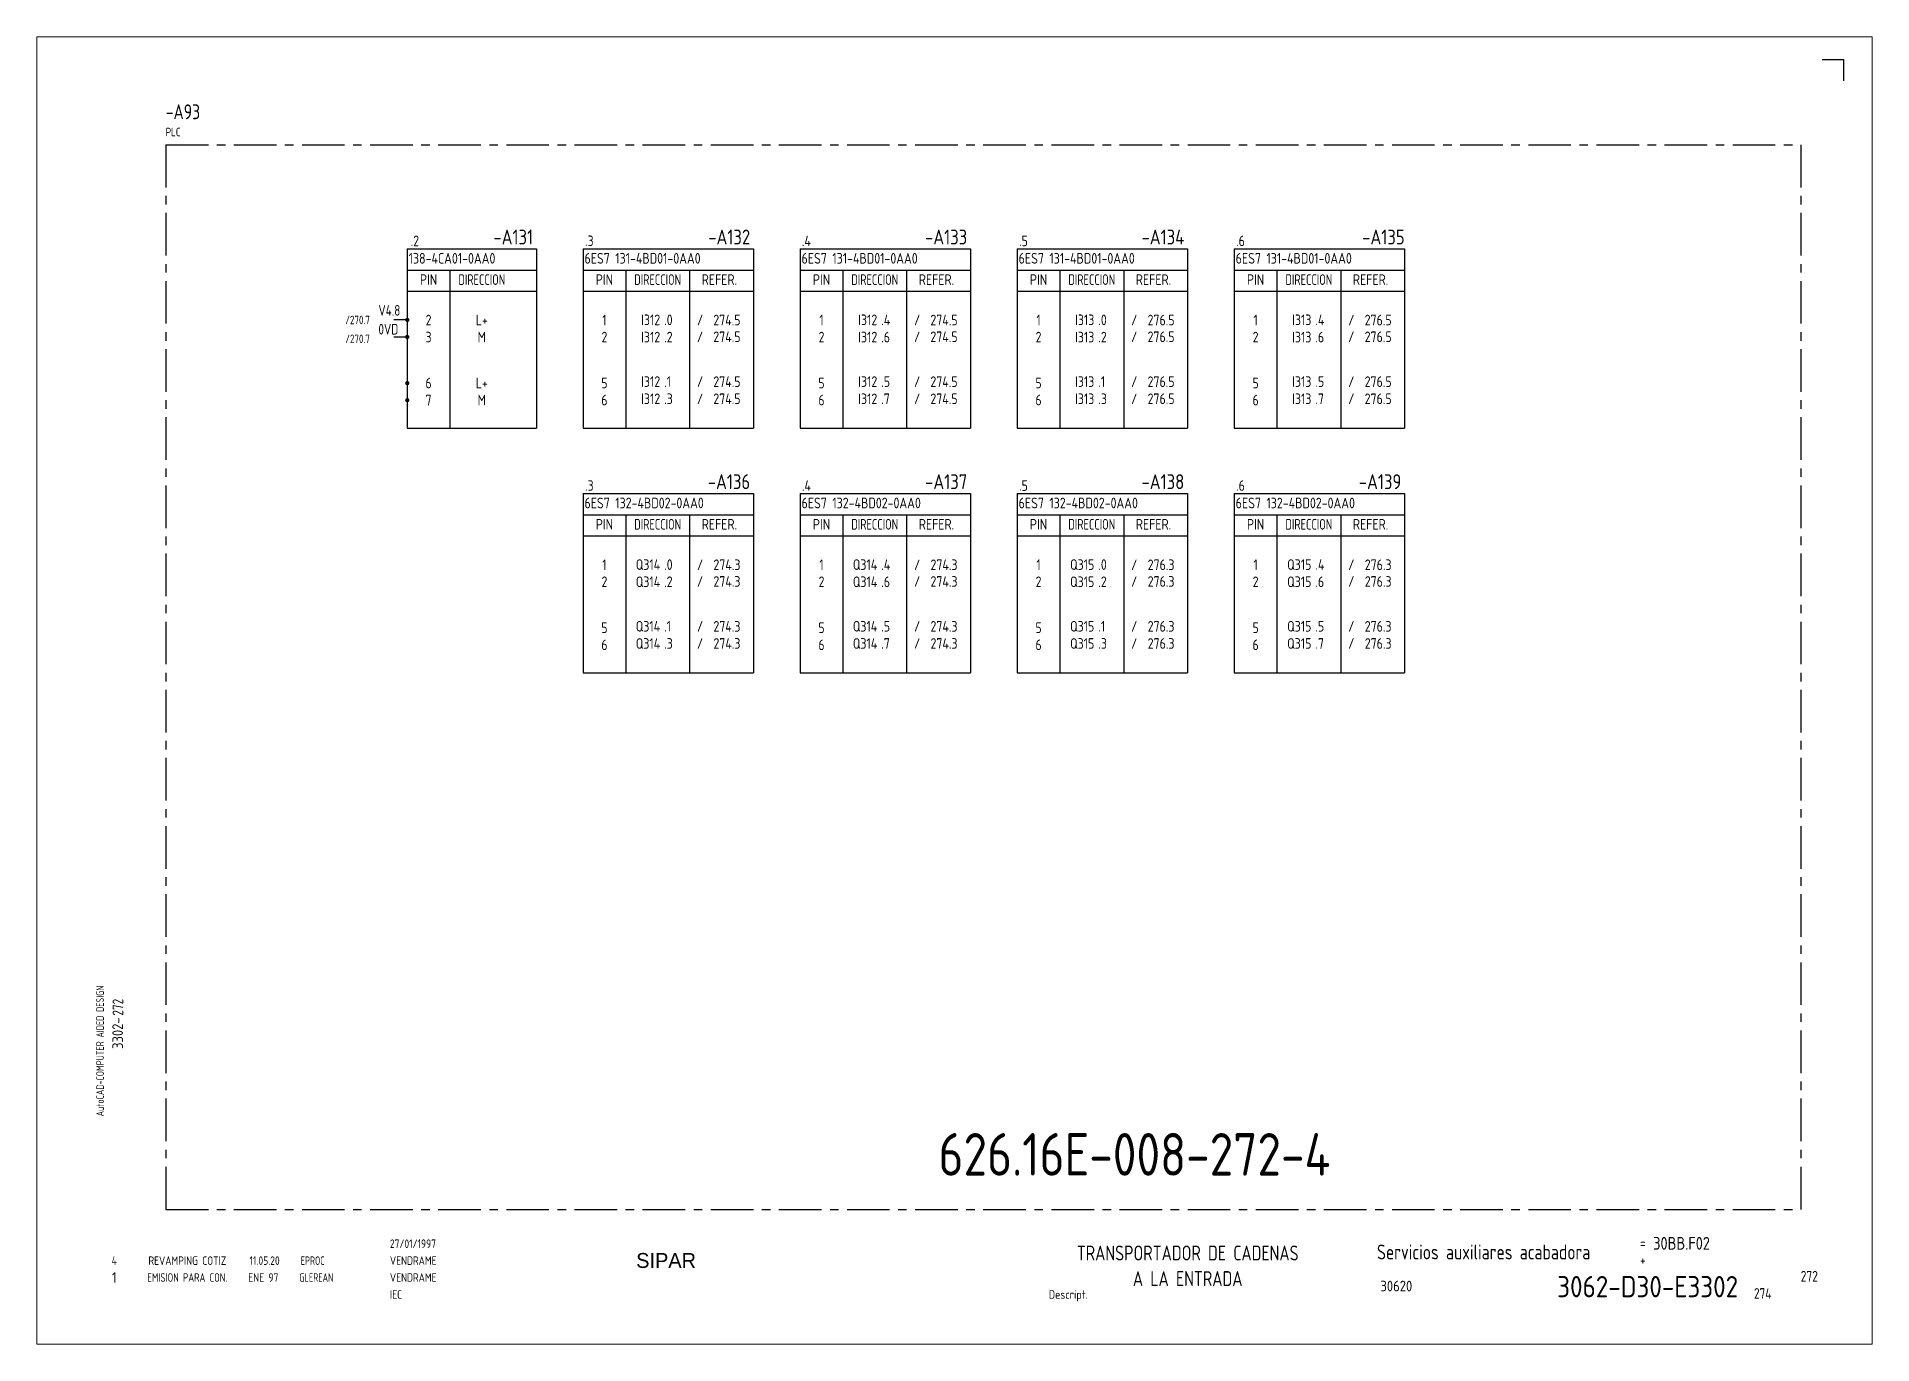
# Paper-space layout 'Presentación1' of a CAD drawing. Extents: x -4 to 427, y -5 to 303.
# The model-space entities are those that its viewports show. They can reach past a viewport. Long polylines and large blocks are cut down to what shows.
import ezdxf
from ezdxf.enums import TextEntityAlignment as Align

# ---------------------------------------------------------------- set-up
doc = ezdxf.new("R2010")
doc.units = 0
doc.header["$LTSCALE"] = 8
doc.header["$MEASUREMENT"] = 0
doc.linetypes.add('CENTER', pattern=[2, 1.25, -0.25, 0.25, -0.25])
doc.layers.get('0').update_dxf_attribs({"linetype": 'CONTINUOUS'})
doc.layers.add('CART', color=7, linetype='CONTINUOUS')
doc.styles.add('DIN', font='DIN', dxfattribs={"width": 0.85})
doc.styles.add('UNIV', font='UNIV')

# ---------------------------------------------------------------- blocks, each defined once
blk = doc.blocks.new('WB-FG100')
at = {"layer": 'CART', "color": 1}
for p, q in [((415, 297), (420, 297)), ((420, 297), (420, 292))]:
    blk.add_line(p, q, dxfattribs=at)
at = {"layer": 'CART', "color": 1, "style": 'DIN', "width": 0.8}
blk.add_text('AutoCAD-COMPUTER AIDED DESIGN', height=1.8, rotation=90, dxfattribs=at).set_placement((11.47, 48.84))
at = {"layer": 'CART', "color": 3, "style": 'DIN', "width": 0.8}
for s, p in [('=', (372.24, 17.91)), ('+', (372.24, 13.87))]:
    blk.add_text(s, height=2.5, dxfattribs=at).set_placement(p)
at = {"layer": 'CART', "color": 7, "style": 'DIN', "width": 0.9}
blk.add_attdef('FILE', text='', height=2.5, rotation=90, dxfattribs=at).set_placement((15.95, 68.38), align=Align.CENTER)
for tag, p in [('MOD-3', (13.92, 19)), ('MOD-2', (13.92, 15)), ('MOD-1', (13.92, 11)), ('NR.COMMESSA', (315, 9))]:
    blk.add_attdef(tag, text='', height=2.5, dxfattribs=at).set_placement(p, align=Align.MIDDLE)
at = {"layer": 'CART', "color": 7, "style": 'DIN'}
for tag, width, p in [('REV-3', 0.9, (21.66, 19)), ('DATA-3', 0.9, (45.37, 19)), ('NOME-3', 0.9, (57.37, 19)), ('REV-2', 0.9, (21.66, 15)), ('DATA-2', 0.9, (45.37, 15)), ('NOME-2', 0.9, (57.37, 15)), ('REV-1', 0.9, (21.66, 11)), ('DATA-1', 0.9, (45.37, 11)), ('NOME-1', 0.7, (57.37, 11))]:
    blk.add_attdef(tag, text='', height=2, dxfattribs=dict(at, width=width)).set_placement(p, align=Align.MIDDLE_LEFT)
at = {"layer": 'CART', "color": 7, "style": 'DIN', "width": 0.9}
for tag, p, height in [('DATA', (78.64, 17.94), 2), ('ESECUTORE', (78.64, 13.97), 2), ('CONTROLLORE', (78.64, 9.99), 2), ('NORMA', (78.64, 6.01), 2), ('SEGUE', (398.93, 5.65), 2.8)]:
    blk.add_attdef(tag, p, '', height=height, dxfattribs=at)
at = {"layer": 'CART', "color": 2, "style": 'DIN', "width": 0.9}
for tag, p in [('TITOLO-1/3', (266.5, 18.23)), ('TITOLO-1/2', (266.5, 15.73)), ('TITOLO-2/3', (266.5, 13.18)), ('TITOLO-3/3', (266.5, 8.13)), ('TITOLO-2/2', (266.5, 10.68))]:
    blk.add_attdef(tag, text='', height=3.5, dxfattribs=at).set_placement(p, align=Align.MIDDLE)
at = {"layer": 'CART', "color": 3, "style": 'DIN', "width": 0.9}
blk.add_attdef('ASSIEME', text='', height=3.5, dxfattribs=at).set_placement((334, 17), align=Align.MIDDLE)
at = {"layer": 'CART', "color": 3, "style": 'DIN', "width": 0.85}
for tag, p in [('=', (375.33, 16.63)), ('+', (375.33, 12.76))]:
    blk.add_attdef(tag, text='', height=3, dxfattribs=at).set_placement(p, align=Align.BOTTOM_LEFT)
at = {"layer": 'CART', "color": 2, "style": 'DIN', "width": 0.9}
blk.add_attdef('DISEGNO', text='', height=5, dxfattribs=at).set_placement((395.27, 6.35), align=Align.RIGHT)
at = {"layer": 'CART', "color": 3, "style": 'DIN', "width": 0.9}
blk.add_attdef('FOGLIO', text='', height=2.8, dxfattribs=at).set_placement((414.2, 9.56), align=Align.RIGHT)
at = {"layer": 'CART', "color": 1, "style": 'DIN', "width": 0.9}
blk.add_attdef('TIPOLOGIA', (233.37, 6), '', height=2, dxfattribs=at)

msp = doc.modelspace()

# ---------------------------------------------------------------- linework, layer by layer
at = {"color": 3, "linetype": 'CENTER'}
for p, q in [((591, 277), (975, 277)), ((591, 277), (591, 27)), ((975, 277), (975, 27)), ((591, 27), (975, 27))]:
    msp.add_line(p, q, dxfattribs=at)
at = {"color": 3}
for p, q in [((647.72, 252.59), (647.72, 210.46)), ((647.72, 252.59), (678.04, 252.59)), ((678.04, 252.59), (678.04, 210.46)), ((689.02, 252.59), (729.02, 252.59)), ((689.02, 252.59), (689.02, 210.46)), ((729.02, 252.59), (729.02, 210.46)), ((740, 252.59), (740, 210.46)), ((740, 252.59), (780, 252.59)), ((780, 252.59), (780, 210.46)), ((790.97, 252.59), (830.97, 252.59)), ((790.97, 252.59), (790.97, 210.46)), ((830.97, 252.59), (830.97, 210.46)), ((841.95, 252.59), (881.95, 252.59)), ((841.95, 252.59), (841.95, 210.46)), ((881.95, 252.59), (881.95, 210.46)), ((647.72, 247.59), (678.04, 247.59)), ((657.72, 247.59), (657.72, 210.46)), ((689.02, 247.59), (729.02, 247.59)), ((699.02, 247.59), (699.02, 210.46)), ((714.02, 247.59), (714.02, 210.46)), ((740, 247.59), (780, 247.59)), ((750, 247.59), (750, 210.46)), ((765, 247.59), (765, 210.46)), ((790.97, 247.59), (830.97, 247.59)), ((800.97, 247.59), (800.97, 210.46)), ((815.97, 247.59), (815.97, 210.46)), ((841.95, 247.59), (881.95, 247.59)), ((851.95, 247.59), (851.95, 210.46)), ((866.95, 247.59), (866.95, 210.46)), ((647.72, 242.59), (678.04, 242.59)), ((689.02, 242.59), (729.02, 242.59)), ((740, 242.59), (780, 242.59)), ((790.97, 242.59), (830.97, 242.59)), ((841.95, 242.59), (881.95, 242.59)), ((647.72, 210.46), (678.04, 210.46)), ((689.02, 210.46), (729.02, 210.46)), ((740, 210.46), (780, 210.46)), ((790.97, 210.46), (830.97, 210.46)), ((841.95, 210.46), (881.95, 210.46)), ((689.02, 195.13), (689.02, 153)), ((689.02, 195.13), (729.02, 195.13)), ((729.02, 195.13), (729.02, 153)), ((740, 195.13), (780, 195.13)), ((740, 195.13), (740, 153)), ((780, 195.13), (780, 153)), ((790.97, 195.13), (830.97, 195.13)), ((790.97, 195.13), (790.97, 153)), ((830.97, 195.13), (830.97, 153)), ((841.95, 195.13), (881.95, 195.13)), ((841.95, 195.13), (841.95, 153)), ((881.95, 195.13), (881.95, 153)), ((689.02, 190.13), (729.02, 190.13)), ((699.02, 190.13), (699.02, 153)), ((714.02, 190.13), (714.02, 153)), ((740, 190.13), (780, 190.13)), ((750, 190.13), (750, 153)), ((765, 190.13), (765, 153)), ((790.97, 190.13), (830.97, 190.13)), ((800.97, 190.13), (800.97, 153)), ((815.97, 190.13), (815.97, 153)), ((841.95, 190.13), (881.95, 190.13)), ((851.95, 190.13), (851.95, 153)), ((866.95, 190.13), (866.95, 153)), ((689.02, 185.13), (729.02, 185.13)), ((740, 185.13), (780, 185.13)), ((790.97, 185.13), (830.97, 185.13)), ((841.95, 185.13), (881.95, 185.13)), ((689.02, 153), (729.02, 153)), ((740, 153), (780, 153)), ((790.97, 153), (830.97, 153)), ((841.95, 153), (881.95, 153))]:
    msp.add_line(p, q, dxfattribs=at)
for p, q in [((647.72, 235.87), (644.6, 235.87)), ((644.6, 231.87), (647.72, 231.87))]:
    msp.add_line(p, q)
at = {"linetype": 'Continuous', "const_width": 0.5}
for points in [[(647.47, 235.87, 1), (647.97, 235.87, 1)], [(647.47, 231.87, 1), (647.97, 231.87, 1)], [(647.47, 221.03, 1), (647.97, 221.03, 1)], [(647.47, 217.03, 1), (647.97, 217.03, 1)]]:
    msp.add_lwpolyline(points, format="xyb", close=True, dxfattribs=at)

# ---------------------------------------------------------------- block references
at = {"layer": 'CART'}
ref = msp.add_blockref('WB-FG100', (565, 0), dxfattribs=at)
ref.add_attrib('TIPOLOGIA', 'Descript.', (798.37, 6), dxfattribs={"color": 1, "height": 2, "style": 'DIN', "width": 0.9})
ref.add_attrib('ASSIEME', 'Servicios auxiliares acabadora', dxfattribs={"color": 3, "height": 3.5, "style": 'DIN', "width": 0.8}).set_placement((900.5, 17), align=Align.MIDDLE)
ref.add_attrib('=', '30BB.F02', dxfattribs={"color": 3, "height": 3, "style": 'DIN', "width": 0.85}).set_placement((940.33, 16.63), align=Align.BOTTOM_LEFT)
ref.add_attrib('NR.COMMESSA', '30620', dxfattribs={"color": 7, "height": 2.5, "style": 'DIN', "width": 0.9}).set_placement((880, 9), align=Align.MIDDLE)
ref.add_attrib('DISEGNO', '3062-D30-E3302', dxfattribs={"color": 2, "height": 5, "style": 'DIN', "width": 0.9}).set_placement((960.27, 6.35), align=Align.RIGHT)
ref.add_attrib('DATA', '27/01/1997', (643.64, 17.94), dxfattribs={"color": 7, "height": 2, "style": 'DIN', "width": 0.85})
ref.add_attrib('ESECUTORE', 'VENDRAME', (643.64, 13.97), dxfattribs={"color": 7, "height": 2, "style": 'DIN', "width": 0.85})
ref.add_attrib('CONTROLLORE', 'VENDRAME', (643.64, 9.99), dxfattribs={"color": 7, "height": 2, "style": 'DIN', "width": 0.85})
ref.add_attrib('NORMA', 'IEC', (643.64, 6.01), dxfattribs={"color": 7, "height": 2, "style": 'DIN', "width": 0.85})
ref.add_attrib('MOD-1', '1', dxfattribs={"color": 7, "height": 2.5, "style": 'DIN', "width": 0.9}).set_placement((578.92, 11), align=Align.MIDDLE)
ref.add_attrib('REV-1', 'EMISION PARA CON.', dxfattribs={"color": 7, "height": 2, "style": 'DIN', "width": 0.8}).set_placement((586.66, 11), align=Align.MIDDLE_LEFT)
ref.add_attrib('DATA-1', 'ENE 97', dxfattribs={"color": 7, "height": 2, "style": 'DIN', "width": 0.85}).set_placement((610.37, 11), align=Align.MIDDLE_LEFT)
ref.add_attrib('NOME-1', 'GLEREAN', dxfattribs={"color": 7, "height": 2, "style": 'DIN', "width": 0.7}).set_placement((622.37, 11), align=Align.MIDDLE_LEFT)
ref.add_attrib('FILE', '3302-', dxfattribs={"color": 7, "height": 2.5, "rotation": 90, "style": 'DIN', "width": 0.9}).set_placement((580.95, 68.38), align=Align.CENTER)

# ---------------------------------------------------------------- texts
at = {"color": 3, "style": 'DIN', "width": 0.8}
msp.add_text('-A93', height=3.5, dxfattribs=at).set_placement((591, 283))
at = {"style": 'DIN'}
for s, height, width, p in [('PLC', 2, 0.8, (591, 279)), ('138-4CA01-0AA0', 2.5, 0.85, (648.05, 249.09)), ('6ES7 131-4BD01-0AA0', 2.5, 0.85, (689.34, 249.09)), ('6ES7 131-4BD01-0AA0', 2.5, 0.85, (740.32, 249.09)), ('6ES7 131-4BD01-0AA0', 2.5, 0.85, (791.3, 249.09)), ('6ES7 131-4BD01-0AA0', 2.5, 0.85, (842.27, 249.09)), ('V4.8', 2.5, 0.8, (640.94, 236.87)), ('.0', 2.5, 0.85, (708.05, 234.64)), ('.4', 2.5, 0.85, (759.03, 234.64)), ('.0', 2.5, 0.85, (810.01, 234.64)), ('.4', 2.5, 0.85, (860.99, 234.64)), ('0VD', 2.5, 0.8, (640.94, 232.43)), ('.2', 2.5, 0.85, (708.05, 230.59)), ('.6', 2.5, 0.85, (759.03, 230.59)), ('.2', 2.5, 0.85, (810.01, 230.59)), ('.6', 2.5, 0.85, (860.99, 230.59)), ('.1', 2.5, 0.85, (708.05, 220.14)), ('.5', 2.5, 0.85, (759.03, 220.14)), ('.1', 2.5, 0.85, (810.01, 220.14)), ('.5', 2.5, 0.85, (860.99, 220.14)), ('.3', 2.5, 0.85, (708.05, 216.1)), ('.7', 2.5, 0.85, (759.03, 216.1)), ('.3', 2.5, 0.85, (810.01, 216.1)), ('.7', 2.5, 0.85, (860.99, 216.1)), ('6ES7 132-4BD02-0AA0', 2.5, 0.85, (689.34, 191.63)), ('6ES7 132-4BD02-0AA0', 2.5, 0.85, (740.32, 191.63)), ('6ES7 132-4BD02-0AA0', 2.5, 0.85, (791.3, 191.63)), ('6ES7 132-4BD02-0AA0', 2.5, 0.85, (842.27, 191.63)), ('.0', 2.5, 0.85, (708.05, 177.17)), ('.4', 2.5, 0.85, (759.03, 177.17)), ('.0', 2.5, 0.85, (810.01, 177.17)), ('.4', 2.5, 0.85, (860.99, 177.17)), ('.2', 2.5, 0.85, (708.05, 173.13)), ('.6', 2.5, 0.85, (759.03, 173.13)), ('.2', 2.5, 0.85, (810.01, 173.13)), ('.6', 2.5, 0.85, (860.99, 173.13)), ('.1', 2.5, 0.85, (708.05, 162.68)), ('.5', 2.5, 0.85, (759.03, 162.68)), ('.1', 2.5, 0.85, (810.01, 162.68)), ('.5', 2.5, 0.85, (860.99, 162.68)), ('.3', 2.5, 0.85, (708.05, 158.64)), ('.7', 2.5, 0.85, (759.03, 158.64)), ('.3', 2.5, 0.85, (810.01, 158.64)), ('.7', 2.5, 0.85, (860.99, 158.64)), ('274', 2.5, 0.8, (964, 6))]:
    msp.add_text(s, height=height, dxfattribs=dict(at, width=width)).set_placement(p)
at = {"style": 'DIN', "width": 0.85}
for s, p in [('.2', (649.51, 253.19)), ('.3', (690.47, 253.19)), ('.4', (741.45, 253.19)), ('.5', (792.43, 253.19)), ('.6', (843.4, 253.19)), ('PIN', (652.72, 244.09)), ('PIN', (694.02, 244.09)), ('REFER.', (721.02, 244.09)), ('PIN', (745, 244.09)), ('REFER.', (772, 244.09)), ('PIN', (795.97, 244.09)), ('REFER.', (822.97, 244.09)), ('PIN', (846.95, 244.09)), ('REFER.', (873.95, 244.09)), ('3', (652.72, 230.59)), ('2', (652.72, 234.59)), ('L+', (665.22, 234.59)), ('M', (665.22, 230.59)), ('2', (694.02, 230.59)), ('1', (694.02, 234.59)), ('/', (716.48, 234.59)), ('/', (716.48, 230.66)), ('274.5', (722.79, 234.59)), ('274.5', (722.79, 230.66)), ('2', (745, 230.59)), ('1', (745, 234.59)), ('/', (767.46, 234.59)), ('/', (767.46, 230.66)), ('274.5', (773.77, 234.59)), ('274.5', (773.77, 230.66)), ('2', (795.97, 230.59)), ('1', (795.97, 234.59)), ('/', (818.44, 234.59)), ('/', (818.44, 230.66)), ('276.5', (824.75, 234.59)), ('276.5', (824.75, 230.66)), ('2', (846.95, 230.59)), ('1', (846.95, 234.59)), ('/', (869.42, 234.59)), ('/', (869.42, 230.66)), ('276.5', (875.73, 234.59)), ('276.5', (875.73, 230.66)), ('6', (652.72, 219.8)), ('L+', (665.22, 219.8)), ('5', (694.02, 219.8)), ('/', (716.48, 220.12)), ('274.5', (722.79, 220.12)), ('5', (745, 219.8)), ('/', (767.46, 220.12)), ('274.5', (773.77, 220.12)), ('5', (795.97, 219.8)), ('/', (818.44, 220.12)), ('276.5', (824.75, 220.12)), ('5', (846.95, 219.8)), ('/', (869.42, 220.12)), ('276.5', (875.73, 220.12)), ('7', (652.72, 215.8)), ('M', (665.22, 215.8)), ('6', (694.02, 215.8)), ('/', (716.48, 216.1)), ('274.5', (722.79, 216.1)), ('6', (745, 215.8)), ('/', (767.46, 216.1)), ('274.5', (773.77, 216.1)), ('6', (795.97, 215.8)), ('/', (818.44, 216.1)), ('276.5', (824.75, 216.1)), ('6', (846.95, 215.8)), ('/', (869.42, 216.1)), ('276.5', (875.73, 216.1)), ('.3', (690.47, 195.73)), ('.4', (741.45, 195.73)), ('.5', (792.43, 195.73)), ('.6', (843.4, 195.73)), ('PIN', (694.02, 186.63)), ('REFER.', (721.02, 186.63)), ('PIN', (745, 186.63)), ('REFER.', (772, 186.63)), ('PIN', (795.97, 186.63)), ('REFER.', (822.97, 186.63)), ('PIN', (846.95, 186.63)), ('REFER.', (873.95, 186.63)), ('1', (694.02, 177.13)), ('/', (716.48, 177.12)), ('274.3', (722.79, 177.12)), ('1', (745, 177.13)), ('/', (767.46, 177.12)), ('274.3', (773.77, 177.12)), ('1', (795.97, 177.13)), ('/', (818.44, 177.12)), ('276.3', (824.75, 177.12)), ('1', (846.95, 177.13)), ('/', (869.42, 177.12)), ('276.3', (875.73, 177.12)), ('2', (694.02, 173.13)), ('/', (716.48, 173.2)), ('274.3', (722.79, 173.2)), ('2', (745, 173.13)), ('/', (767.46, 173.2)), ('274.3', (773.77, 173.2)), ('2', (795.97, 173.13)), ('/', (818.44, 173.2)), ('276.3', (824.75, 173.2)), ('2', (846.95, 173.13)), ('/', (869.42, 173.2)), ('276.3', (875.73, 173.2)), ('5', (694.02, 162.33)), ('/', (716.48, 162.66)), ('274.3', (722.79, 162.66)), ('5', (745, 162.33)), ('/', (767.46, 162.66)), ('274.3', (773.77, 162.66)), ('5', (795.97, 162.33)), ('/', (818.44, 162.66)), ('276.3', (824.75, 162.66)), ('5', (846.95, 162.33)), ('/', (869.42, 162.66)), ('276.3', (875.73, 162.66)), ('6', (694.02, 158.33)), ('/', (716.48, 158.64)), ('274.3', (722.79, 158.64)), ('6', (745, 158.33)), ('/', (767.46, 158.64)), ('274.3', (773.77, 158.64)), ('6', (795.97, 158.33)), ('/', (818.44, 158.64)), ('276.3', (824.75, 158.64)), ('6', (846.95, 158.33)), ('/', (869.42, 158.64)), ('276.3', (875.73, 158.64))]:
    msp.add_text(s, height=2.5, dxfattribs=at).set_placement(p, align=Align.CENTER)
at = {"color": 3, "style": 'DIN'}
for s, height, width, p in [('-A131', 3.5, 0.85, (677.27, 253.59)), ('-A132', 3.5, 0.85, (728.25, 253.59)), ('-A133', 3.5, 0.85, (779.22, 253.59)), ('-A134', 3.5, 0.85, (830.2, 253.59)), ('-A135', 3.5, 0.85, (881.95, 253.59)), ('-A136', 3.5, 0.85, (728.25, 196.13)), ('-A137', 3.5, 0.85, (779.22, 196.13)), ('-A138', 3.5, 0.85, (830.2, 196.13)), ('-A139', 3.5, 0.85, (881.18, 196.13)), ('272', 2.56, 0.8, (979, 10))]:
    msp.add_text(s, height=height, dxfattribs=dict(at, width=width)).set_placement(p, align=Align.RIGHT)
at = {"style": 'DIN', "width": 0.596129}
for p, p2 in [((659.72, 244.09), (670.72, 244.09)), ((701.02, 244.09), (712.02, 244.09)), ((752, 244.09), (763, 244.09)), ((802.97, 244.09), (813.97, 244.09)), ((853.95, 244.09), (864.95, 244.09)), ((701.02, 186.63), (712.02, 186.63)), ((752, 186.63), (763, 186.63)), ((802.97, 186.63), (813.97, 186.63)), ((853.95, 186.63), (864.95, 186.63))]:
    msp.add_text('DIRECCION', height=2.5, dxfattribs=at).set_placement(p, p2, align=Align.FIT)
at = {"style": 'DIN'}
for s, height, width, p in [('I312', 2.5, 0.85, (707.12, 234.64)), ('I312', 2.5, 0.85, (758.1, 234.64)), ('I313', 2.5, 0.85, (809.07, 234.64)), ('I313', 2.5, 0.85, (860.05, 234.64)), ('/270.7', 2, 0.8, (638.94, 234.87)), ('I312', 2.5, 0.85, (707.12, 230.59)), ('I312', 2.5, 0.85, (758.1, 230.59)), ('I313', 2.5, 0.85, (809.07, 230.59)), ('I313', 2.5, 0.85, (860.05, 230.59)), ('/270.7', 2, 0.8, (638.94, 230.43)), ('I312', 2.5, 0.85, (707.12, 220.14)), ('I312', 2.5, 0.85, (758.1, 220.14)), ('I313', 2.5, 0.85, (809.07, 220.14)), ('I313', 2.5, 0.85, (860.05, 220.14)), ('I312', 2.5, 0.85, (707.12, 216.1)), ('I312', 2.5, 0.85, (758.1, 216.1)), ('I313', 2.5, 0.85, (809.07, 216.1)), ('I313', 2.5, 0.85, (860.05, 216.1)), ('Q314', 2.5, 0.85, (707.12, 177.17)), ('Q314', 2.5, 0.85, (758.1, 177.17)), ('Q315', 2.5, 0.85, (809.07, 177.17)), ('Q315', 2.5, 0.85, (860.05, 177.17)), ('Q314', 2.5, 0.85, (707.12, 173.13)), ('Q314', 2.5, 0.85, (758.1, 173.13)), ('Q315', 2.5, 0.85, (809.07, 173.13)), ('Q315', 2.5, 0.85, (860.05, 173.13)), ('Q314', 2.5, 0.85, (707.12, 162.68)), ('Q314', 2.5, 0.85, (758.1, 162.68)), ('Q315', 2.5, 0.85, (809.07, 162.68)), ('Q315', 2.5, 0.85, (860.05, 162.68)), ('Q314', 2.5, 0.85, (707.12, 158.64)), ('Q314', 2.5, 0.85, (758.1, 158.64)), ('Q315', 2.5, 0.85, (809.07, 158.64)), ('Q315', 2.5, 0.85, (860.05, 158.64))]:
    msp.add_text(s, height=height, dxfattribs=dict(at, width=width)).set_placement(p, align=Align.RIGHT)
at = {"style": 'DIN', "width": 0.8}
msp.add_text('272', height=2.5, rotation=90, dxfattribs=at).set_placement((581, 72.5))
at = {"color": 3, "style": 'DIN', "width": 0.8}
for s, p in [('TRANSPORTADOR DE CADENAS', (831, 15)), ('A LA ENTRADA', (831, 9))]:
    msp.add_text(s, height=3.5, dxfattribs=at).set_placement(p, align=Align.CENTER)
at = {"linetype": 'Continuous', "style": 'DIN'}
for s, width, p in [('4', 0.85, (578.29, 13.96)), ('REVAMPING COTIZ', 0.85, (586.92, 13.96)), ('11.05.20', 0.85, (610.67, 13.96)), ('EPROC', 0.7, (622.67, 13.96))]:
    msp.add_text(s, height=2, dxfattribs=dict(at, width=width)).set_placement(p)
at = {"color": 2, "insert": (772.47, 44.92), "char_height": 10, "width": 111.0411, "attachment_point": 1, "style": 'DIN'}
msp.add_mtext('626.16E-008-272-4', dxfattribs=at)
at = {"layer": 'CART', "color": 2, "linetype": 'Continuous', "style": 'UNIV'}
msp.add_text('SIPAR', height=3.5, dxfattribs=at).set_placement((708.5, 13.25), align=Align.CENTER)

psp = doc.layouts.new('Presentación1')

# ---------------------------------------------------------------- viewports
at = {"layer": '0', "linetype": 'Continuous'}
psp.add_viewport(center=(211.19, 148.98), size=(431.08, 307.0628), view_center_point=(776.23, 148.85), view_height=307.0628, dxfattribs=at)

doc.saveas('drawing.dxf')
